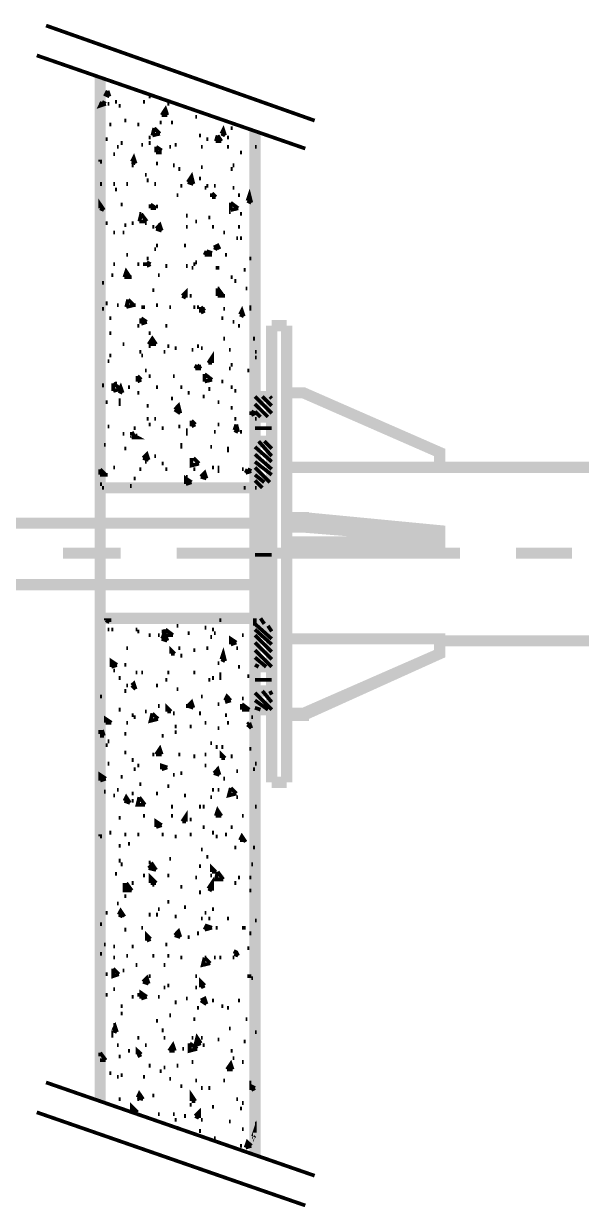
# Model space of a CAD drawing. Extents: x 0.1 to 11.6, y 0.3 to 16.2.
# Drawn here: x 7.657 to 8.155, y 12.705 to 13.763 of the extents above; entities that cross this region are included whole.
import ezdxf

# ---------------------------------------------------------------- set-up
doc = ezdxf.new("R2010")
doc.units = 0
doc.layers.get('0').update_dxf_attribs({"linetype": 'CONTINUOUS'})

msp = doc.modelspace()

# ---------------------------------------------------------------- linework, layer by layer
at = {"color": 0}
for points, const_width in [([(7.91667, 13.6767), (7.67665, 13.7617)], 0.003333), ([(7.90831, 13.6517), (7.66835, 13.735)], 0.003333), ([(7.72499, 12.8), (7.72499, 13.715)], 0.01), ([(7.72667, 13.6934), (7.72499, 13.69), (7.72999, 13.6917)], 0.003333), ([(7.72667, 13.6934), (7.72999, 13.6917)], 0.003333), ([(7.73167, 13.7033), (7.72999, 13.7), (7.73335, 13.6983)], 0.003333), ([(7.73167, 13.7033), (7.73335, 13.6983)], 0.003333), ([(7.73833, 13.6934), (7.74001, 13.6934)], 0.003333), ([(7.76335, 13.6934), (7.76497, 13.6934)], 0.003333), ([(7.76833, 13.6983), (7.77001, 13.6983)], 0.003333), ([(7.73167, 13.6917), (7.73335, 13.6917)], 0.003333), ([(7.74164, 13.69), (7.74333, 13.69)], 0.003333), ([(7.78, 13.6816), (7.78331, 13.6867), (7.785, 13.6816)], 0.003333), ([(7.785, 13.6917), (7.78668, 13.6917)], 0.003333), ([(7.73335, 13.6733), (7.73503, 13.6733)], 0.003333), ([(7.74669, 13.6767), (7.74832, 13.6767)], 0.003333), ([(7.75836, 13.6733), (7.75999, 13.6733)], 0.003333), ([(7.77832, 13.675), (7.78, 13.675)], 0.003333), ([(7.78, 13.6816), (7.785, 13.6816)], 0.003333), ([(7.78836, 13.675), (7.78999, 13.675)], 0.003333), ([(7.81, 13.68), (7.81168, 13.68)], 0.003333), ([(7.76833, 13.6617), (7.77001, 13.6617)], 0.003333), ([(7.77333, 13.67), (7.77165, 13.6634)], 0.003333), ([(7.77165, 13.6634), (7.77832, 13.665)], 0.003333), ([(7.77333, 13.67), (7.77832, 13.665)], 0.003333), ([(7.81332, 13.6634), (7.815, 13.6634)], 0.003333), ([(7.83003, 13.6634), (7.82835, 13.6583)], 0.003333), ([(7.83003, 13.6634), (7.83333, 13.6583)], 0.003333), ([(7.83333, 13.665), (7.83501, 13.6683), (7.83664, 13.6634)], 0.003333), ([(7.83333, 13.665), (7.83664, 13.6634)], 0.003333), ([(7.83832, 13.6617), (7.84, 13.6617)], 0.003333), ([(7.84169, 13.67), (7.84332, 13.67)], 0.003333), ([(7.86333, 12.7517), (7.86333, 13.6667)], 0.01), ([(7.72999, 13.66), (7.73167, 13.66)], 0.003333), ([(7.74001, 13.6533), (7.74164, 13.6533)], 0.003333), ([(7.74333, 13.6567), (7.74501, 13.6567)], 0.003333), ([(7.76167, 13.655), (7.76335, 13.655)], 0.003333), ([(7.76833, 13.6567), (7.77001, 13.6567)], 0.003333), ([(7.77501, 13.6533), (7.78, 13.65)], 0.003333), ([(7.77501, 13.6533), (7.77501, 13.6483)], 0.003333), ([(7.78668, 13.6533), (7.78836, 13.6533)], 0.003333), ([(7.79167, 13.655), (7.79335, 13.655)], 0.003333), ([(7.815, 13.6533), (7.81668, 13.6533)], 0.003333), ([(7.81999, 13.66), (7.82167, 13.66)], 0.003333), ([(7.82835, 13.6583), (7.83333, 13.6583)], 0.003333), ([(7.83832, 13.6533), (7.84, 13.6533)], 0.003333), ([(7.86333, 13.6533), (7.86501, 13.6533)], 0.003333), ([(7.72499, 13.6417), (7.72499, 13.64)], 0.003333), ([(7.73665, 13.6467), (7.73833, 13.6467)], 0.003333), ([(7.75331, 13.64), (7.75499, 13.6433), (7.75667, 13.6383)], 0.003333), ([(7.77501, 13.6483), (7.78, 13.6483)], 0.003333), ([(7.84999, 13.6483), (7.85167, 13.6483)], 0.003333), ([(7.72499, 13.64), (7.72667, 13.64)], 0.003333), ([(7.75331, 13.64), (7.75667, 13.6383)], 0.003333), ([(7.75331, 13.6367), (7.75499, 13.6367)], 0.003333), ([(7.77501, 13.6383), (7.77669, 13.6383)], 0.003333), ([(7.78999, 13.6367), (7.79167, 13.6367)], 0.003333), ([(7.79497, 13.6334), (7.79665, 13.6334)], 0.003333), ([(7.815, 13.635), (7.81668, 13.635)], 0.003333), ([(7.84169, 13.6334), (7.84332, 13.6334)], 0.003333), ([(7.84332, 13.6367), (7.845, 13.6367)], 0.003333), ([(7.72499, 13.62), (7.72667, 13.62)], 0.003333), ([(7.73665, 13.62), (7.73833, 13.62)], 0.003333), ([(7.74832, 13.62), (7.75, 13.62)], 0.003333), ([(7.76497, 13.6283), (7.76665, 13.6283)], 0.003333), ([(7.76665, 13.6233), (7.76833, 13.6233)], 0.003333), ([(7.77333, 13.62), (7.77501, 13.62)], 0.003333), ([(7.80333, 13.6217), (7.80664, 13.6267), (7.80832, 13.62)], 0.003333), ([(7.80333, 13.6217), (7.80832, 13.62)], 0.003333), ([(7.81332, 13.625), (7.815, 13.625)], 0.003333), ([(7.73833, 13.615), (7.74001, 13.615)], 0.003333), ([(7.79335, 13.61), (7.79497, 13.61)], 0.003333), ([(7.79665, 13.6183), (7.79833, 13.6183)], 0.003333), ([(7.81836, 13.6166), (7.81999, 13.6166)], 0.003333), ([(7.81999, 13.6183), (7.82167, 13.6183)], 0.003333), ([(7.82497, 13.6117), (7.82835, 13.6083)], 0.003333), ([(7.82497, 13.6117), (7.82497, 13.6083)], 0.003333), ([(7.82667, 13.6183), (7.82835, 13.6183)], 0.003333), ([(7.84332, 13.6166), (7.845, 13.6166)], 0.003333), ([(7.84332, 13.6166), (7.845, 13.6166)], 0.003333), ([(7.84831, 13.61), (7.84999, 13.61)], 0.003333), ([(7.85667, 13.605), (7.85835, 13.61), (7.86003, 13.6033)], 0.003333), ([(7.72499, 13.5983), (7.72499, 13.6017), (7.72835, 13.5967)], 0.003333), ([(7.72499, 13.5983), (7.72835, 13.5967)], 0.003333), ([(7.74333, 13.6017), (7.74501, 13.6017)], 0.003333), ([(7.77001, 13.6017), (7.77501, 13.5983)], 0.003333), ([(7.77001, 13.6017), (7.77001, 13.5983)], 0.003333), ([(7.77001, 13.5983), (7.77501, 13.5983)], 0.003333), ([(7.77501, 13.6), (7.77669, 13.6)], 0.003333), ([(7.82497, 13.6083), (7.82835, 13.6083)], 0.003333), ([(7.84169, 13.6033), (7.84831, 13.5983)], 0.003333), ([(7.84169, 13.6033), (7.84169, 13.5967)], 0.003333), ([(7.84169, 13.5967), (7.84831, 13.5983)], 0.003333), ([(7.84668, 13.5983), (7.84831, 13.5983)], 0.003333), ([(7.85667, 13.605), (7.86003, 13.6033)], 0.003333), ([(7.76167, 13.5933), (7.75999, 13.5866)], 0.003333), ([(7.75999, 13.5933), (7.76167, 13.5933)], 0.003333), ([(7.76167, 13.5933), (7.76665, 13.5866)], 0.003333), ([(7.80165, 13.5917), (7.80333, 13.5917)], 0.003333), ([(7.82167, 13.59), (7.82335, 13.59)], 0.003333), ([(7.84, 13.595), (7.84169, 13.595)], 0.003333), ([(7.84999, 13.5933), (7.85167, 13.5933)], 0.003333), ([(7.72999, 13.585), (7.73167, 13.585)], 0.003333), ([(7.74669, 13.5833), (7.74832, 13.5833)], 0.003333), ([(7.75331, 13.585), (7.75499, 13.585)], 0.003333), ([(7.75999, 13.5866), (7.76665, 13.5866)], 0.003333), ([(7.76497, 13.585), (7.76665, 13.585)], 0.003333), ([(7.77165, 13.5817), (7.77333, 13.5817)], 0.003333), ([(7.77501, 13.58), (7.77832, 13.5833), (7.78, 13.5783)], 0.003333), ([(7.77501, 13.58), (7.78, 13.5783)], 0.003333), ([(7.77669, 13.5833), (7.77832, 13.5833)], 0.003333), ([(7.80165, 13.5817), (7.80333, 13.5817)], 0.003333), ([(7.81, 13.5866), (7.81168, 13.5866)], 0.003333), ([(7.82497, 13.5817), (7.82667, 13.5817)], 0.003333), ([(7.84831, 13.5817), (7.84999, 13.5817)], 0.003333), ([(7.73665, 13.5767), (7.73833, 13.5767)], 0.003333), ([(7.74501, 13.5767), (7.74669, 13.5767)], 0.003333), ([(7.83501, 13.5767), (7.83664, 13.5767)], 0.003333), ([(7.84668, 13.5717), (7.84831, 13.5717)], 0.003333), ([(7.84999, 13.5717), (7.85167, 13.5717)], 0.003333), ([(7.74832, 13.5566), (7.75, 13.5566)], 0.003333), ([(7.77333, 13.5617), (7.77501, 13.5617)], 0.003333), ([(7.77501, 13.565), (7.77669, 13.565)], 0.003333), ([(7.80003, 13.565), (7.80165, 13.565)], 0.003333), ([(7.81999, 13.56), (7.81836, 13.5566)], 0.003333), ([(7.81836, 13.5566), (7.82497, 13.5566)], 0.003333), ([(7.81999, 13.56), (7.82497, 13.5583)], 0.003333), ([(7.82667, 13.5633), (7.83003, 13.565), (7.83165, 13.5617)], 0.003333), ([(7.82667, 13.5633), (7.83003, 13.5617)], 0.003333), ([(7.83664, 13.5566), (7.83832, 13.5566)], 0.003333), ([(7.73665, 13.5483), (7.73833, 13.5483)], 0.003333), ([(7.75836, 13.5483), (7.75999, 13.5483)], 0.003333), ([(7.76335, 13.5483), (7.76497, 13.5483)], 0.003333), ([(7.76665, 13.5533), (7.76833, 13.5533)], 0.003333), ([(7.76665, 13.55), (7.77001, 13.5483)], 0.003333), ([(7.76665, 13.55), (7.76665, 13.5467)], 0.003333), ([(7.76665, 13.5467), (7.77001, 13.5483)], 0.003333), ([(7.78331, 13.5467), (7.785, 13.5467)], 0.003333), ([(7.80165, 13.5467), (7.80333, 13.5467)], 0.003333), ([(7.80664, 13.545), (7.80832, 13.545)], 0.003333), ([(7.80832, 13.5483), (7.81, 13.5483)], 0.003333), ([(7.81, 13.55), (7.81168, 13.55)], 0.003333), ([(7.82835, 13.545), (7.83003, 13.545)], 0.003333), ([(7.83003, 13.545), (7.83165, 13.545)], 0.003333), ([(7.85835, 13.5533), (7.86003, 13.5533)], 0.003333), ([(7.73503, 13.5384), (7.73665, 13.5384)], 0.003333), ([(7.74669, 13.5367), (7.74832, 13.5417), (7.75168, 13.5367)], 0.003333), ([(7.74669, 13.5367), (7.75168, 13.5367)], 0.003333), ([(7.75168, 13.5367), (7.75331, 13.5367)], 0.003333), ([(7.77669, 13.5384), (7.77832, 13.5384)], 0.003333), ([(7.84169, 13.5367), (7.84332, 13.5367)], 0.003333), ([(7.85335, 13.5433), (7.85499, 13.5433)], 0.003333), ([(7.72667, 13.5317), (7.72835, 13.5317)], 0.003333), ([(7.77165, 13.525), (7.77333, 13.525)], 0.003333), ([(7.79833, 13.52), (7.80165, 13.5233), (7.80165, 13.5183)], 0.003333), ([(7.83003, 13.5267), (7.83501, 13.52)], 0.003333), ([(7.83003, 13.5267), (7.83003, 13.52)], 0.003333), ([(7.83003, 13.5267), (7.83165, 13.5267)], 0.003333), ([(7.845, 13.5333), (7.84668, 13.5333)], 0.003333), ([(7.85499, 13.5267), (7.85667, 13.5267)], 0.003333), ([(7.72999, 13.5133), (7.73167, 13.5133)], 0.003333), ([(7.75, 13.5167), (7.74832, 13.51)], 0.003333), ([(7.75, 13.5167), (7.75499, 13.5117)], 0.003333), ([(7.79833, 13.52), (7.80165, 13.5183)], 0.003333), ([(7.80501, 13.52), (7.80664, 13.52)], 0.003333), ([(7.83003, 13.52), (7.83501, 13.52)], 0.003333), ([(7.83501, 13.52), (7.83664, 13.52)], 0.003333), ([(7.72667, 13.5084), (7.72835, 13.5084)], 0.003333), ([(7.74001, 13.5117), (7.74164, 13.5117)], 0.003333), ([(7.74832, 13.51), (7.75499, 13.5117)], 0.003333), ([(7.75499, 13.5117), (7.75667, 13.5117)], 0.003333), ([(7.76167, 13.51), (7.76335, 13.51)], 0.003333), ([(7.76335, 13.51), (7.76497, 13.51)], 0.003333), ([(7.77501, 13.5117), (7.77669, 13.5117)], 0.003333), ([(7.78668, 13.51), (7.78836, 13.51)], 0.003333), ([(7.80832, 13.51), (7.81, 13.51)], 0.003333), ([(7.81168, 13.51), (7.81332, 13.51)], 0.003333), ([(7.815, 13.51), (7.81836, 13.5067)], 0.003333), ([(7.815, 13.51), (7.815, 13.505)], 0.003333), ([(7.815, 13.505), (7.81836, 13.5067)], 0.003333), ([(7.81668, 13.5084), (7.81836, 13.5084)], 0.003333), ([(7.83501, 13.5084), (7.83664, 13.5084)], 0.003333), ([(7.84999, 13.5033), (7.85167, 13.5067), (7.85335, 13.5017)], 0.003333), ([(7.84999, 13.5033), (7.85335, 13.5017)], 0.003333), ([(7.85835, 13.51), (7.86003, 13.51)], 0.003333), ([(7.85835, 13.5084), (7.86003, 13.5084)], 0.003333), ([(7.73335, 13.5), (7.73503, 13.5)], 0.003333), ([(7.75836, 13.4933), (7.75999, 13.4933)], 0.003333), ([(7.75836, 13.4933), (7.75999, 13.4933)], 0.003333), ([(7.76167, 13.5), (7.76665, 13.4967)], 0.003333), ([(7.76167, 13.5), (7.76167, 13.495)], 0.003333), ([(7.76167, 13.495), (7.76665, 13.4967)], 0.003333), ([(7.78331, 13.4933), (7.785, 13.4933)], 0.003333), ([(7.83333, 13.5), (7.83501, 13.5)], 0.003333), ([(7.84332, 13.4967), (7.845, 13.4967)], 0.003333), ([(7.84831, 13.4933), (7.84999, 13.4933)], 0.003333), ([(7.89165, 13.4933), (7.87831, 13.4933)], 0.01), ([(7.87831, 13.4933), (7.87831, 13.085)], 0.01), ([(7.89165, 13.4933), (7.89165, 13.085)], 0.01), ([(7.73335, 13.4867), (7.73503, 13.4867)], 0.003333), ([(7.76833, 13.4867), (7.77001, 13.4867)], 0.003333), ([(7.76833, 13.4767), (7.77165, 13.4817), (7.77501, 13.4767)], 0.003333), ([(7.83501, 13.4817), (7.83664, 13.4817)], 0.003333), ([(7.86165, 13.4817), (7.86333, 13.4817)], 0.003333), ([(7.74501, 13.4767), (7.74669, 13.4767)], 0.003333), ([(7.76833, 13.4767), (7.77501, 13.4767)], 0.003333), ([(7.76833, 13.475), (7.77001, 13.475)], 0.003333), ([(7.785, 13.475), (7.78668, 13.475)], 0.003333), ([(7.79167, 13.4733), (7.79335, 13.4733)], 0.003333), ([(7.80664, 13.4717), (7.80832, 13.4717)], 0.003333), ([(7.81168, 13.475), (7.81332, 13.475)], 0.003333), ([(7.815, 13.4733), (7.81668, 13.4733)], 0.003333), ([(7.84, 13.4717), (7.84169, 13.4717)], 0.003333), ([(7.73167, 13.4616), (7.73335, 13.4616)], 0.003333), ([(7.73335, 13.4667), (7.73503, 13.4667)], 0.003333), ([(7.75999, 13.47), (7.76167, 13.47)], 0.003333), ([(7.76167, 13.4667), (7.76335, 13.4667)], 0.003333), ([(7.78168, 13.47), (7.78331, 13.47)], 0.003333), ([(7.82167, 13.46), (7.82497, 13.465), (7.82497, 13.46)], 0.003333), ([(7.82497, 13.4667), (7.82667, 13.4667)], 0.003333), ([(7.86333, 13.47), (7.86501, 13.47)], 0.003333), ([(7.86333, 13.465), (7.86501, 13.465)], 0.003333), ([(7.76497, 13.4533), (7.76665, 13.4533)], 0.003333), ([(7.81168, 13.4583), (7.81, 13.455)], 0.003333), ([(7.81, 13.455), (7.815, 13.455)], 0.003333), ([(7.81168, 13.4583), (7.815, 13.455)], 0.003333), ([(7.81332, 13.4567), (7.815, 13.4567)], 0.003333), ([(7.81836, 13.45), (7.82497, 13.445)], 0.003333), ([(7.81836, 13.45), (7.81836, 13.4434)], 0.003333), ([(7.82167, 13.46), (7.82497, 13.46)], 0.003333), ([(7.84, 13.455), (7.84169, 13.455)], 0.003333), ([(7.84169, 13.4583), (7.84332, 13.4583)], 0.003333), ([(7.85667, 13.4533), (7.85835, 13.4533)], 0.003333), ([(7.72667, 13.44), (7.72835, 13.44)], 0.003333), ([(7.73665, 13.4417), (7.74333, 13.4367)], 0.003333), ([(7.73665, 13.4417), (7.73665, 13.435)], 0.003333), ([(7.73833, 13.4417), (7.74001, 13.4417)], 0.003333), ([(7.74164, 13.435), (7.74333, 13.4383), (7.74501, 13.4333)], 0.003333), ([(7.75836, 13.4483), (7.76167, 13.445)], 0.003333), ([(7.75836, 13.4483), (7.75836, 13.4434)], 0.003333), ([(7.75836, 13.4434), (7.76167, 13.445)], 0.003333), ([(7.76833, 13.4483), (7.77001, 13.4483)], 0.003333), ([(7.78999, 13.4483), (7.79167, 13.4483)], 0.003333), ([(7.81836, 13.4434), (7.82497, 13.445)], 0.003333), ([(7.83333, 13.4434), (7.83501, 13.4434)], 0.003333), ([(7.73665, 13.435), (7.74333, 13.4367)], 0.003333), ([(7.74164, 13.435), (7.74501, 13.4333)], 0.003333), ([(7.75, 13.4383), (7.75168, 13.4383)], 0.003333), ([(7.75836, 13.4333), (7.75999, 13.4333)], 0.003333), ([(7.77501, 13.4383), (7.77669, 13.4383)], 0.003333), ([(7.79665, 13.4383), (7.79833, 13.4383)], 0.003333), ([(7.80333, 13.4333), (7.80501, 13.4333)], 0.003333), ([(7.81668, 13.43), (7.81836, 13.43)], 0.003333), ([(7.82167, 13.4367), (7.82335, 13.4367)], 0.003333), ([(7.84169, 13.4383), (7.84332, 13.4383)], 0.003333), ([(7.845, 13.435), (7.84668, 13.435)], 0.003333), ([(7.86333, 13.43), (7.87831, 13.415)], 0.003333), ([(7.87001, 13.43), (7.87831, 13.4217)], 0.003333), ([(7.87668, 13.43), (7.87831, 13.4283)], 0.003333), ([(7.89165, 13.4333), (7.90668, 13.4333), (8.02832, 13.38), (8.02832, 13.3666)], 0.01), ([(7.72999, 13.425), (7.73167, 13.425)], 0.003333), ([(7.74164, 13.4267), (7.74333, 13.4267)], 0.003333), ([(7.74164, 13.4233), (7.74333, 13.4233)], 0.003333), ([(7.76665, 13.4217), (7.76833, 13.4217)], 0.003333), ([(7.78836, 13.4283), (7.78999, 13.4283)], 0.003333), ([(7.79167, 13.4183), (7.79497, 13.4217), (7.79665, 13.415)], 0.003333), ([(7.79167, 13.4183), (7.79665, 13.415)], 0.003333), ([(7.83003, 13.425), (7.83165, 13.425)], 0.003333), ([(7.84169, 13.42), (7.84332, 13.42)], 0.003333), ([(7.86333, 13.4233), (7.875, 13.4117)], 0.003333), ([(7.76665, 13.41), (7.76833, 13.41)], 0.003333), ([(7.77333, 13.41), (7.77501, 13.41)], 0.003333), ([(7.80664, 13.4083), (7.81, 13.405)], 0.003333), ([(7.80664, 13.4083), (7.80664, 13.4033)], 0.003333), ([(7.845, 13.41), (7.84668, 13.41)], 0.003333), ([(7.86003, 13.4167), (7.86333, 13.415)], 0.003333), ([(7.86003, 13.4167), (7.86003, 13.4134)], 0.003333), ([(7.86003, 13.4134), (7.86333, 13.415)], 0.003333), ([(7.86333, 13.4167), (7.86833, 13.4117)], 0.003333), ([(7.86333, 13.41), (7.86501, 13.41)], 0.003333), ([(7.73167, 13.4033), (7.73335, 13.4033)], 0.003333), ([(7.75331, 13.3983), (7.75499, 13.395), (7.75836, 13.3933), (7.75331, 13.3933)], 0.003333), ([(7.75331, 13.3983), (7.75331, 13.3933)], 0.003333), ([(7.75499, 13.4017), (7.75667, 13.4017)], 0.003333), ([(7.76833, 13.405), (7.77001, 13.405)], 0.003333), ([(7.78, 13.4017), (7.78168, 13.4017)], 0.003333), ([(7.79497, 13.4033), (7.79665, 13.4033)], 0.003333), ([(7.80165, 13.4), (7.80333, 13.4)], 0.003333), ([(7.80664, 13.4033), (7.81, 13.405)], 0.003333), ([(7.82667, 13.3983), (7.82835, 13.3983)], 0.003333), ([(7.83003, 13.405), (7.83165, 13.405)], 0.003333), ([(7.84668, 13.405), (7.845, 13.4)], 0.003333), ([(7.845, 13.4), (7.84831, 13.3983)], 0.003333), ([(7.84668, 13.405), (7.84831, 13.3983)], 0.003333), ([(7.84999, 13.3983), (7.85167, 13.3983)], 0.003333), ([(7.87831, 13.4017), (7.86333, 13.4017)], 0.003333), ([(7.72835, 13.3867), (7.72999, 13.3867)], 0.003333), ([(7.74501, 13.3967), (7.74669, 13.3967)], 0.003333), ([(7.75667, 13.395), (7.75836, 13.395)], 0.003333), ([(7.79665, 13.3867), (7.79833, 13.3867)], 0.003333), ([(7.80165, 13.3967), (7.80333, 13.3967)], 0.003333), ([(7.86664, 13.39), (7.87831, 13.3767)], 0.003333), ([(7.87169, 13.39), (7.87831, 13.3834)], 0.003333), ([(7.74669, 13.3834), (7.74832, 13.3834)], 0.003333), ([(7.76335, 13.375), (7.76665, 13.3783), (7.76833, 13.3733)], 0.003333), ([(7.77333, 13.3767), (7.77501, 13.3767)], 0.003333), ([(7.79665, 13.385), (7.79833, 13.385)], 0.003333), ([(7.82335, 13.385), (7.82497, 13.385)], 0.003333), ([(7.83832, 13.3834), (7.84, 13.3834)], 0.003333), ([(7.83832, 13.3817), (7.84, 13.3817)], 0.003333), ([(7.86333, 13.385), (7.87831, 13.3717)], 0.003333), ([(7.86333, 13.3783), (7.87831, 13.365)], 0.003333), ([(7.73665, 13.3666), (7.73833, 13.3666)], 0.003333), ([(7.76335, 13.375), (7.76833, 13.3733)], 0.003333), ([(7.76497, 13.3717), (7.76665, 13.3717)], 0.003333), ([(7.78, 13.37), (7.78168, 13.37)], 0.003333), ([(7.80664, 13.375), (7.80664, 13.3683), (7.81332, 13.37)], 0.003333), ([(7.80832, 13.375), (7.81332, 13.37)], 0.003333), ([(7.82497, 13.3666), (7.82667, 13.3666)], 0.003333), ([(7.83003, 13.3666), (7.83165, 13.3666)], 0.003333), ([(7.86333, 13.3717), (7.87831, 13.36)], 0.003333), ([(7.86333, 13.3666), (7.87668, 13.3533)], 0.003333), ([(8.95503, 13.3666), (7.89165, 13.3666)], 0.01), ([(7.72499, 13.365), (7.72999, 13.36), (7.73167, 13.36), (7.72999, 13.36), (7.72499, 13.36)], 0.003333), ([(7.72499, 13.365), (7.72499, 13.36)], 0.003333), ([(7.75499, 13.3567), (7.75667, 13.3567)], 0.003333), ([(7.75999, 13.365), (7.76167, 13.365)], 0.003333), ([(7.78331, 13.365), (7.785, 13.365)], 0.003333), ([(7.80165, 13.3583), (7.80333, 13.3583)], 0.003333), ([(7.80165, 13.3583), (7.80333, 13.3583)], 0.003333), ([(7.80165, 13.3517), (7.80165, 13.3567), (7.80664, 13.3533)], 0.003333), ([(7.80832, 13.365), (7.81, 13.365)], 0.003333), ([(7.815, 13.3583), (7.81836, 13.3617), (7.81999, 13.3567)], 0.003333), ([(7.815, 13.3583), (7.81999, 13.3567)], 0.003333), ([(7.83003, 13.3633), (7.83165, 13.3633)], 0.003333), ([(7.85167, 13.365), (7.85335, 13.365)], 0.003333), ([(7.85667, 13.365), (7.85499, 13.3617)], 0.003333), ([(7.85499, 13.3617), (7.86003, 13.3633)], 0.003333), ([(7.85499, 13.3633), (7.85667, 13.3633)], 0.003333), ([(7.85667, 13.365), (7.86003, 13.3633)], 0.003333), ([(7.86333, 13.36), (7.87169, 13.3533)], 0.003333), ([(7.86333, 13.355), (7.87001, 13.3483)], 0.003333), ([(7.87169, 13.3483), (7.86333, 13.3483), (7.72499, 13.3483)], 0.01), ([(7.72499, 13.3517), (7.72667, 13.3517)], 0.003333), ([(7.72667, 13.3483), (7.72835, 13.3483)], 0.003333), ([(7.75168, 13.35), (7.75331, 13.35)], 0.003333), ([(7.80165, 13.3517), (7.80664, 13.3533)], 0.003333), ([(7.85335, 13.3483), (7.85499, 13.3483)], 0.003333), ([(7.86333, 13.3483), (7.86501, 13.3483)], 0.003333), ([(7.89165, 13.3217), (7.90668, 13.3217), (7.90668, 13.3133), (7.89165, 13.3133)], 0.01), ([(7.90668, 13.3217), (8.02832, 13.31), (8.02832, 13.3033), (7.90668, 13.3133)], 0.01), ([(7.87831, 13.3167), (6.97331, 13.3167)], 0.01), ([(8.02832, 13.3033), (8.02832, 13.3), (7.89165, 13.3)], 0.01), ([(7.69168, 13.29), (7.74333, 13.29)], 0.01), ([(7.79335, 13.29), (8.04665, 13.29)], 0.01), ([(8.09668, 13.29), (8.14665, 13.29)], 0.01), ([(7.86333, 13.2884), (7.87831, 13.2884)], 0.003333), ([(6.97331, 13.2617), (7.87831, 13.2617)], 0.01), ([(7.87169, 13.2317), (7.86333, 13.2317), (7.72499, 13.2317)], 0.01), ([(7.72999, 13.2317), (7.72999, 13.23)], 0.003333), ([(7.72999, 13.23), (7.73335, 13.2283)], 0.003333), ([(7.73335, 13.2317), (7.73335, 13.2283)], 0.003333), ([(7.83165, 13.23), (7.83333, 13.23)], 0.003333), ([(7.86333, 13.2317), (7.86333, 13.2267), (7.86501, 13.2267)], 0.003333), ([(7.86833, 13.2317), (7.87169, 13.2267)], 0.003333), ([(7.73167, 13.2217), (7.73335, 13.2217)], 0.003333), ([(7.73503, 13.2217), (7.73665, 13.2217)], 0.003333), ([(7.75667, 13.2217), (7.75836, 13.2217)], 0.003333), ([(7.75836, 13.22), (7.75999, 13.22)], 0.003333), ([(7.78, 13.22), (7.78168, 13.22)], 0.003333), ([(7.78, 13.2133), (7.78331, 13.2167), (7.785, 13.2116)], 0.003333), ([(7.78331, 13.2217), (7.78168, 13.2167), (7.78999, 13.2167)], 0.003333), ([(7.78331, 13.2217), (7.78999, 13.2167)], 0.003333), ([(7.79335, 13.225), (7.79497, 13.225)], 0.003333), ([(7.80333, 13.2183), (7.80501, 13.2183)], 0.003333), ([(7.81836, 13.2233), (7.81999, 13.2233)], 0.003333), ([(7.82497, 13.2217), (7.82667, 13.2217)], 0.003333), ([(7.82667, 13.2183), (7.82835, 13.2183)], 0.003333), ([(7.86333, 13.2267), (7.87831, 13.2133)], 0.003333), ([(7.86333, 13.2217), (7.87831, 13.2083)], 0.003333), ([(7.875, 13.225), (7.87831, 13.22)], 0.003333), ([(7.76833, 13.2167), (7.77001, 13.2167)], 0.003333), ([(7.77669, 13.2167), (7.77832, 13.2167)], 0.003333), ([(7.78, 13.2133), (7.785, 13.2116)], 0.003333), ([(7.82335, 13.215), (7.82497, 13.215)], 0.003333), ([(7.84169, 13.2083), (7.84169, 13.2133), (7.84668, 13.21)], 0.003333), ([(7.84169, 13.2083), (7.84668, 13.21)], 0.003333), ([(7.85167, 13.2167), (7.85335, 13.2167)], 0.003333), ([(7.86333, 13.2167), (7.87831, 13.2017)], 0.003333), ([(7.86333, 13.21), (7.87831, 13.195)], 0.003333), ([(7.89165, 13.2133), (8.02832, 13.2133), (8.02832, 13.2), (7.90668, 13.1467), (7.89165, 13.1467)], 0.01), ([(8.02832, 13.2116), (8.95503, 13.2116)], 0.01), ([(7.74832, 13.205), (7.75, 13.205)], 0.003333), ([(7.78836, 13.2), (7.78836, 13.2033), (7.79167, 13.2)], 0.003333), ([(7.78836, 13.2), (7.79167, 13.2)], 0.003333), ([(7.79497, 13.205), (7.79665, 13.205)], 0.003333), ([(7.79665, 13.1983), (7.79833, 13.1983)], 0.003333), ([(7.80832, 13.2033), (7.81, 13.2033)], 0.003333), ([(7.81999, 13.205), (7.82167, 13.205)], 0.003333), ([(7.83333, 13.195), (7.83501, 13.2), (7.83664, 13.1934)], 0.003333), ([(7.84668, 13.205), (7.84831, 13.205)], 0.003333), ([(7.86333, 13.2033), (7.87831, 13.1883)], 0.003333), ([(7.86333, 13.1967), (7.87332, 13.1883)], 0.003333), ([(8.02832, 13.2), (7.90668, 13.145)], 0.01), ([(7.73503, 13.1883), (7.73503, 13.1934), (7.74001, 13.19)], 0.003333), ([(7.73503, 13.1883), (7.74001, 13.19)], 0.003333), ([(7.74669, 13.19), (7.74832, 13.19)], 0.003333), ([(7.83003, 13.1917), (7.83165, 13.1917)], 0.003333), ([(7.83333, 13.195), (7.83664, 13.1934)], 0.003333), ([(7.84831, 13.1883), (7.84999, 13.1883)], 0.003333), ([(7.86333, 13.19), (7.86664, 13.1883)], 0.003333), ([(7.73665, 13.185), (7.73833, 13.185)], 0.003333), ([(7.74164, 13.1783), (7.74333, 13.1783)], 0.003333), ([(7.75331, 13.1717), (7.75499, 13.1733), (7.75667, 13.1683)], 0.003333), ([(7.75667, 13.1833), (7.75836, 13.1833)], 0.003333), ([(7.76167, 13.1833), (7.76335, 13.1833)], 0.003333), ([(7.78331, 13.1767), (7.785, 13.1767)], 0.003333), ([(7.785, 13.1833), (7.78668, 13.1833)], 0.003333), ([(7.80832, 13.1833), (7.81, 13.1833)], 0.003333), ([(7.82167, 13.1767), (7.82335, 13.1767)], 0.003333), ([(7.82497, 13.1783), (7.82667, 13.1783)], 0.003333), ([(7.83165, 13.1816), (7.83333, 13.1816)], 0.003333), ([(7.83165, 13.1783), (7.83333, 13.1783)], 0.003333), ([(7.85667, 13.18), (7.85835, 13.18)], 0.003333), ([(7.86333, 13.1767), (7.87831, 13.1767)], 0.003333), ([(7.74669, 13.1667), (7.74832, 13.1667)], 0.003333), ([(7.74832, 13.1717), (7.75, 13.1717)], 0.003333), ([(7.75331, 13.1717), (7.75667, 13.1683)], 0.003333), ([(7.77501, 13.1717), (7.77669, 13.1717)], 0.003333), ([(7.79335, 13.1683), (7.79497, 13.1683)], 0.003333), ([(7.86333, 13.165), (7.87831, 13.15)], 0.003333), ([(7.87001, 13.1667), (7.87831, 13.1567)], 0.003333), ([(7.87668, 13.1667), (7.87831, 13.1634)], 0.003333), ([(7.72499, 13.1617), (7.72667, 13.1617)], 0.003333), ([(7.785, 13.1483), (7.785, 13.1517), (7.78836, 13.1483)], 0.003333), ([(7.80333, 13.1533), (7.80664, 13.1567), (7.80832, 13.1517)], 0.003333), ([(7.815, 13.1617), (7.81668, 13.1617)], 0.003333), ([(7.83003, 13.155), (7.83165, 13.155)], 0.003333), ([(7.83664, 13.1583), (7.83832, 13.1617), (7.84169, 13.1583)], 0.003333), ([(7.83664, 13.1567), (7.84169, 13.1583)], 0.003333), ([(7.85167, 13.16), (7.85335, 13.16)], 0.003333), ([(7.85167, 13.155), (7.85835, 13.15)], 0.003333), ([(7.85167, 13.155), (7.85167, 13.15)], 0.003333), ([(7.86333, 13.1583), (7.875, 13.15)], 0.003333), ([(7.72999, 13.1383), (7.72999, 13.1417), (7.73503, 13.1383)], 0.003333), ([(7.74164, 13.15), (7.74333, 13.15)], 0.003333), ([(7.75331, 13.145), (7.75499, 13.145)], 0.003333), ([(7.75499, 13.1433), (7.75667, 13.1433)], 0.003333), ([(7.76497, 13.1483), (7.76665, 13.1483)], 0.003333), ([(7.77165, 13.1467), (7.77001, 13.14), (7.77669, 13.1417)], 0.003333), ([(7.77165, 13.1467), (7.77669, 13.1417)], 0.003333), ([(7.77669, 13.1533), (7.77832, 13.1533)], 0.003333), ([(7.785, 13.1483), (7.78836, 13.1483)], 0.003333), ([(7.78999, 13.1467), (7.79167, 13.1467)], 0.003333), ([(7.80165, 13.1533), (7.80333, 13.1533)], 0.003333), ([(7.80333, 13.1533), (7.80832, 13.1517)], 0.003333), ([(7.81332, 13.1467), (7.815, 13.1467)], 0.003333), ([(7.83664, 13.145), (7.83832, 13.145)], 0.003333), ([(7.85167, 13.15), (7.85835, 13.15)], 0.003333), ([(7.86003, 13.1433), (7.86165, 13.1433)], 0.003333), ([(7.86333, 13.1517), (7.86833, 13.15)], 0.003333), ([(7.90668, 13.1467), (7.90668, 13.145), (7.89165, 13.145)], 0.01), ([(7.72999, 13.1383), (7.73503, 13.1383)], 0.003333), ([(7.74832, 13.1383), (7.75, 13.1383)], 0.003333), ([(7.79167, 13.135), (7.79335, 13.135)], 0.003333), ([(7.80501, 13.135), (7.80664, 13.135)], 0.003333), ([(7.81836, 13.1383), (7.81999, 13.1383)], 0.003333), ([(7.83003, 13.1334), (7.83165, 13.1334)], 0.003333), ([(7.83832, 13.1383), (7.84, 13.1383)], 0.003333), ([(7.85835, 13.1383), (7.85667, 13.1367)], 0.003333), ([(7.85667, 13.1367), (7.86003, 13.1334)], 0.003333), ([(7.85835, 13.1383), (7.86003, 13.1334)], 0.003333), ([(7.72499, 13.1317), (7.72499, 13.1283)], 0.003333), ([(7.72499, 13.1267), (7.72835, 13.1267)], 0.003333), ([(7.72667, 13.1317), (7.72835, 13.1267)], 0.003333), ([(7.73167, 13.1217), (7.73335, 13.1217)], 0.003333), ([(7.74669, 13.1283), (7.74832, 13.1283)], 0.003333), ([(7.78, 13.1267), (7.78168, 13.1267)], 0.003333), ([(7.79167, 13.13), (7.79335, 13.13)], 0.003333), ([(7.72999, 13.1183), (7.73167, 13.1183)], 0.003333), ([(7.74669, 13.1117), (7.74832, 13.1117)], 0.003333), ([(7.77501, 13.11), (7.77832, 13.115), (7.78, 13.11)], 0.003333), ([(7.82335, 13.12), (7.82497, 13.12)], 0.003333), ([(7.82835, 13.1166), (7.83003, 13.1166)], 0.003333), ([(7.83333, 13.1166), (7.83501, 13.1166)], 0.003333), ([(7.83333, 13.1067), (7.83333, 13.11), (7.83664, 13.1067)], 0.003333), ([(7.85835, 13.115), (7.86003, 13.115)], 0.003333), ([(7.73167, 13.1017), (7.73335, 13.1017)], 0.003333), ([(7.75331, 13.105), (7.75499, 13.105)], 0.003333), ([(7.77165, 13.11), (7.77333, 13.11)], 0.003333), ([(7.77501, 13.11), (7.78, 13.11)], 0.003333), ([(7.78, 13.0967), (7.78, 13.1), (7.785, 13.0983)], 0.003333), ([(7.79497, 13.11), (7.79665, 13.11)], 0.003333), ([(7.80832, 13.1083), (7.81, 13.1083)], 0.003333), ([(7.81836, 13.11), (7.81999, 13.11)], 0.003333), ([(7.83333, 13.1067), (7.83664, 13.1067)], 0.003333), ([(7.84169, 13.1083), (7.84332, 13.1083)], 0.003333), ([(7.86333, 13.1017), (7.86501, 13.1017)], 0.003333), ([(7.72499, 13.0866), (7.72499, 13.0917), (7.72999, 13.0883)], 0.003333), ([(7.74333, 13.09), (7.74501, 13.09)], 0.003333), ([(7.75499, 13.0967), (7.75667, 13.0967)], 0.003333), ([(7.75836, 13.1), (7.75999, 13.1)], 0.003333), ([(7.78, 13.0967), (7.785, 13.0983)], 0.003333), ([(7.78999, 13.0917), (7.79167, 13.0917)], 0.003333), ([(7.79665, 13.0933), (7.79833, 13.0933)], 0.003333), ([(7.81836, 13.1), (7.81999, 13.1)], 0.003333), ([(7.82667, 13.0933), (7.83003, 13.0967), (7.83165, 13.0917)], 0.003333), ([(7.82667, 13.0933), (7.83165, 13.0917)], 0.003333), ([(7.84668, 13.095), (7.84831, 13.095)], 0.003333), ([(7.86165, 13.0967), (7.86333, 13.0967)], 0.003333), ([(7.72499, 13.0866), (7.72999, 13.0883)], 0.003333), ([(7.75999, 13.0833), (7.76167, 13.0833)], 0.003333), ([(7.785, 13.0817), (7.78668, 13.0817)], 0.003333), ([(7.83501, 13.0883), (7.83664, 13.0883)], 0.003333), ([(7.84169, 13.08), (7.84, 13.0733), (7.84668, 13.075)], 0.003333), ([(7.84169, 13.08), (7.84668, 13.075)], 0.003333), ([(7.87831, 13.085), (7.89165, 13.085)], 0.01), ([(7.72835, 13.0767), (7.72999, 13.0767)], 0.003333), ([(7.73665, 13.0733), (7.73833, 13.0733)], 0.003333), ([(7.74001, 13.0783), (7.74164, 13.0783)], 0.003333), ([(7.74669, 13.0684), (7.74832, 13.0717), (7.75168, 13.0667)], 0.003333), ([(7.75331, 13.075), (7.75499, 13.075)], 0.003333), ([(7.75999, 13.0717), (7.75836, 13.065), (7.76497, 13.065)], 0.003333), ([(7.75999, 13.0717), (7.76497, 13.065)], 0.003333), ([(7.77501, 13.075), (7.77669, 13.075)], 0.003333), ([(7.80003, 13.0733), (7.80165, 13.0733)], 0.003333), ([(7.82335, 13.0717), (7.82497, 13.0717)], 0.003333), ([(7.82497, 13.0783), (7.82667, 13.0783)], 0.003333), ([(7.83003, 13.0783), (7.83165, 13.0783)], 0.003333), ([(7.84668, 13.0717), (7.84831, 13.0717)], 0.003333), ([(7.74669, 13.0684), (7.75168, 13.0667)], 0.003333), ([(7.75331, 13.0684), (7.75499, 13.0684)], 0.003333), ([(7.78836, 13.0633), (7.78999, 13.0633)], 0.003333), ([(7.79833, 13.05), (7.80165, 13.055), (7.80165, 13.05)], 0.003333), ([(7.81332, 13.0633), (7.815, 13.0633)], 0.003333), ([(7.81668, 13.0633), (7.81836, 13.0633)], 0.003333), ([(7.82835, 13.055), (7.83003, 13.06), (7.83333, 13.055)], 0.003333), ([(7.86333, 13.0633), (7.86501, 13.0633)], 0.003333), ([(7.74164, 13.0533), (7.74333, 13.0533)], 0.003333), ([(7.76335, 13.055), (7.76497, 13.055)], 0.003333), ([(7.76335, 13.055), (7.76497, 13.055)], 0.003333), ([(7.77501, 13.045), (7.77501, 13.05), (7.78, 13.0467)], 0.003333), ([(7.78836, 13.055), (7.78999, 13.055)], 0.003333), ([(7.79833, 13.05), (7.80165, 13.05)], 0.003333), ([(7.80501, 13.0517), (7.80664, 13.0517)], 0.003333), ([(7.82835, 13.055), (7.83333, 13.055)], 0.003333), ([(7.85167, 13.055), (7.85335, 13.055)], 0.003333), ([(7.72499, 13.0384), (7.72499, 13.0367)], 0.003333), ([(7.73335, 13.04), (7.73503, 13.04)], 0.003333), ([(7.74669, 13.0384), (7.74832, 13.0384)], 0.003333), ([(7.75836, 13.0384), (7.75999, 13.0384)], 0.003333), ([(7.77501, 13.045), (7.78, 13.0467)], 0.003333), ([(7.78, 13.0384), (7.78168, 13.0384)], 0.003333), ([(7.80501, 13.0384), (7.80664, 13.0384)], 0.003333), ([(7.81668, 13.045), (7.81836, 13.045)], 0.003333), ([(7.82497, 13.04), (7.82667, 13.04)], 0.003333), ([(7.83664, 13.0384), (7.83832, 13.0384)], 0.003333), ([(7.84169, 13.045), (7.84332, 13.045)], 0.003333), ([(7.84999, 13.0333), (7.85167, 13.0367), (7.85499, 13.0317)], 0.003333), ([(7.72499, 13.0367), (7.72667, 13.0367)], 0.003333), ([(7.74164, 13.0283), (7.74333, 13.0283)], 0.003333), ([(7.75, 13.03), (7.75168, 13.03)], 0.003333), ([(7.79167, 13.0367), (7.79335, 13.0367)], 0.003333), ([(7.82835, 13.0367), (7.83003, 13.0367)], 0.003333), ([(7.845, 13.0267), (7.84668, 13.0267)], 0.003333), ([(7.84999, 13.0333), (7.85499, 13.0333)], 0.003333), ([(7.85167, 13.035), (7.85335, 13.035)], 0.003333), ([(7.86165, 13.0267), (7.86333, 13.0267)], 0.003333), ([(7.78668, 13.0167), (7.78836, 13.0167)], 0.003333), ([(7.815, 13.025), (7.81668, 13.025)], 0.003333), ([(7.81999, 13.0183), (7.82167, 13.0183)], 0.003333), ([(7.74164, 13.015), (7.74333, 13.015)], 0.003333), ([(7.74333, 13.0117), (7.74501, 13.0117)], 0.003333), ([(7.76833, 13.0133), (7.77001, 13.0133)], 0.003333), ([(7.76833, 13.0084), (7.77165, 13.0117), (7.77501, 13.0067)], 0.003333), ([(7.76833, 13.0084), (7.77501, 13.0067)], 0.003333), ([(7.77001, 13.0117), (7.77165, 13.0117)], 0.003333), ([(7.81332, 13.01), (7.815, 13.01)], 0.003333), ([(7.82497, 13.005), (7.82497, 13.0084), (7.82835, 13.005)], 0.003333), ([(7.86003, 13.0117), (7.86165, 13.0117)], 0.003333), ([(7.73833, 13.0033), (7.74001, 13.0033)], 0.003333), ([(7.74669, 12.995), (7.74669, 12.9883), (7.75331, 12.9883)], 0.003333), ([(7.74832, 12.995), (7.75331, 12.9883)], 0.003333), ([(7.75331, 12.995), (7.75499, 12.995)], 0.003333), ([(7.76335, 13.0017), (7.76497, 13.0017)], 0.003333), ([(7.77001, 12.995), (7.77001, 13), (7.77501, 12.995)], 0.003333), ([(7.77001, 12.995), (7.77501, 12.995)], 0.003333), ([(7.785, 13.0017), (7.78668, 13.0017)], 0.003333), ([(7.81, 13), (7.81168, 13)], 0.003333), ([(7.82167, 12.99), (7.82497, 12.995), (7.82497, 12.9883)], 0.003333), ([(7.82335, 13.0017), (7.82497, 13.0017)], 0.003333), ([(7.82497, 13.005), (7.82835, 13.005)], 0.003333), ([(7.83003, 13.005), (7.82835, 12.9983), (7.83501, 12.9983)], 0.003333), ([(7.83003, 13.005), (7.83501, 12.9983)], 0.003333), ([(7.83333, 13), (7.83501, 13)], 0.003333), ([(7.845, 12.995), (7.84668, 12.995)], 0.003333), ([(7.84831, 13), (7.84999, 13)], 0.003333), ([(7.85835, 13), (7.86003, 13)], 0.003333), ([(7.74832, 12.9916), (7.75, 12.9916)], 0.003333), ([(7.77165, 12.9933), (7.77333, 12.9933)], 0.003333), ([(7.79665, 12.9916), (7.79833, 12.9916)], 0.003333), ([(7.81332, 12.9867), (7.815, 12.9867)], 0.003333), ([(7.82167, 12.99), (7.82497, 12.9883)], 0.003333), ([(7.85835, 12.9883), (7.86003, 12.9883)], 0.003333), ([(7.74001, 12.9767), (7.74164, 12.9767)], 0.003333), ([(7.74669, 12.9833), (7.74832, 12.9833)], 0.003333), ([(7.785, 12.9783), (7.78668, 12.9783)], 0.003333), ([(7.72999, 12.9683), (7.73167, 12.9683)], 0.003333), ([(7.74164, 12.9667), (7.74333, 12.97), (7.74669, 12.965)], 0.003333), ([(7.74164, 12.9667), (7.74501, 12.965)], 0.003333), ([(7.74333, 12.9667), (7.74501, 12.9667)], 0.003333), ([(7.76833, 12.9667), (7.77001, 12.9667)], 0.003333), ([(7.77501, 12.9667), (7.77669, 12.9667)], 0.003333), ([(7.77669, 12.9717), (7.77832, 12.9717)], 0.003333), ([(7.79167, 12.965), (7.79335, 12.965)], 0.003333), ([(7.80003, 12.9733), (7.80165, 12.9733)], 0.003333), ([(7.815, 12.9633), (7.81668, 12.9633)], 0.003333), ([(7.81836, 12.9683), (7.81999, 12.9683)], 0.003333), ([(7.82167, 12.9633), (7.82335, 12.9633)], 0.003333), ([(7.82497, 12.9717), (7.82667, 12.9717)], 0.003333), ([(7.83832, 12.9633), (7.84, 12.9633)], 0.003333), ([(7.72499, 12.9583), (7.72667, 12.9583)], 0.003333), ([(7.74669, 12.9533), (7.74832, 12.9533)], 0.003333), ([(7.76167, 12.955), (7.76335, 12.955)], 0.003333), ([(7.79167, 12.9483), (7.79497, 12.9517), (7.79665, 12.9467)], 0.003333), ([(7.81836, 12.9533), (7.81999, 12.9567), (7.82497, 12.955)], 0.003333), ([(7.81836, 12.9533), (7.82497, 12.955)], 0.003333), ([(7.82835, 12.955), (7.83003, 12.955)], 0.003333), ([(7.85167, 12.955), (7.85335, 12.955)], 0.003333), ([(7.85335, 12.955), (7.85499, 12.955)], 0.003333), ([(7.86333, 12.9616), (7.86501, 12.9616)], 0.003333), ([(7.76665, 12.9434), (7.76665, 12.9483), (7.77001, 12.945)], 0.003333), ([(7.76665, 12.9434), (7.77001, 12.945)], 0.003333), ([(7.79167, 12.9483), (7.79665, 12.9467)], 0.003333), ([(7.80333, 12.9467), (7.80501, 12.9467)], 0.003333), ([(7.81168, 12.95), (7.81332, 12.95)], 0.003333), ([(7.85835, 12.95), (7.86003, 12.95)], 0.003333), ([(7.72499, 12.9316), (7.72667, 12.9316)], 0.003333), ([(7.72835, 12.94), (7.72999, 12.94)], 0.003333), ([(7.73665, 12.9383), (7.73833, 12.9383)], 0.003333), ([(7.75331, 12.9383), (7.75499, 12.9383)], 0.003333), ([(7.78331, 12.94), (7.785, 12.94)], 0.003333), ([(7.84668, 12.935), (7.845, 12.9316)], 0.003333), ([(7.845, 12.9316), (7.84831, 12.93)], 0.003333), ([(7.84668, 12.9333), (7.84831, 12.93)], 0.003333), ([(7.85667, 12.9367), (7.85835, 12.9367)], 0.003333), ([(7.73665, 12.9283), (7.73833, 12.9283)], 0.003333), ([(7.74832, 12.93), (7.75, 12.93)], 0.003333), ([(7.75667, 12.9217), (7.75836, 12.9217)], 0.003333), ([(7.77165, 12.93), (7.77333, 12.93)], 0.003333), ([(7.78168, 12.9217), (7.78331, 12.9217)], 0.003333), ([(7.785, 12.93), (7.78668, 12.93)], 0.003333), ([(7.79665, 12.9283), (7.79833, 12.9283)], 0.003333), ([(7.81836, 12.9283), (7.81668, 12.9217), (7.82335, 12.9233)], 0.003333), ([(7.81836, 12.9283), (7.82335, 12.9233)], 0.003333), ([(7.81836, 12.9283), (7.81999, 12.9283)], 0.003333), ([(7.81836, 12.9267), (7.81999, 12.9267)], 0.003333), ([(7.82667, 12.9283), (7.82835, 12.9283)], 0.003333), ([(7.83165, 12.9283), (7.83333, 12.9283)], 0.003333), ([(7.84332, 12.9283), (7.845, 12.9283)], 0.003333), ([(7.72999, 12.9134), (7.73167, 12.9134)], 0.003333), ([(7.73665, 12.9183), (7.74164, 12.9134)], 0.003333), ([(7.73665, 12.9183), (7.73665, 12.9117), (7.74164, 12.9134)], 0.003333), ([(7.74501, 12.9167), (7.74669, 12.9167)], 0.003333), ([(7.76335, 12.9067), (7.76665, 12.91), (7.76833, 12.905)], 0.003333), ([(7.76833, 12.9117), (7.77001, 12.9117)], 0.003333), ([(7.81, 12.9117), (7.81168, 12.9117)], 0.003333), ([(7.85667, 12.9117), (7.85835, 12.9117)], 0.003333), ([(7.85835, 12.9117), (7.86003, 12.9117)], 0.003333), ([(7.86003, 12.91), (7.86165, 12.91)], 0.003333), ([(7.73665, 12.9), (7.73833, 12.9)], 0.003333), ([(7.76335, 12.9067), (7.76833, 12.905)], 0.003333), ([(7.78168, 12.9017), (7.78331, 12.9017)], 0.003333), ([(7.785, 12.9033), (7.78668, 12.9033)], 0.003333), ([(7.81, 12.9017), (7.81168, 12.9017)], 0.003333), ([(7.815, 12.9017), (7.815, 12.9067), (7.81836, 12.9033)], 0.003333), ([(7.815, 12.9017), (7.81836, 12.9033)], 0.003333), ([(7.72999, 12.895), (7.73167, 12.895)], 0.003333), ([(7.75331, 12.8933), (7.75499, 12.8933)], 0.003333), ([(7.75836, 12.895), (7.75999, 12.895)], 0.003333), ([(7.76167, 12.8917), (7.76167, 12.8967), (7.76665, 12.8933)], 0.003333), ([(7.76167, 12.8917), (7.76665, 12.8933)], 0.003333), ([(7.77669, 12.8933), (7.77832, 12.8933)], 0.003333), ([(7.80165, 12.8917), (7.80333, 12.8917)], 0.003333), ([(7.815, 12.89), (7.81836, 12.8917), (7.81999, 12.8867)], 0.003333), ([(7.815, 12.89), (7.81999, 12.8867)], 0.003333), ([(7.82497, 12.89), (7.82667, 12.89)], 0.003333), ([(7.84831, 12.89), (7.84999, 12.89)], 0.003333), ([(7.74333, 12.885), (7.74501, 12.885)], 0.003333), ([(7.74333, 12.8783), (7.74501, 12.8783)], 0.003333), ([(7.79167, 12.8883), (7.79335, 12.8883)], 0.003333), ([(7.81168, 12.8834), (7.81332, 12.8834)], 0.003333), ([(7.81836, 12.8883), (7.81999, 12.8883)], 0.003333), ([(7.83333, 12.885), (7.83501, 12.885)], 0.003333), ([(7.83832, 12.8834), (7.84, 12.8834)], 0.003333), ([(7.73665, 12.8633), (7.73833, 12.8666), (7.74001, 12.8617)], 0.003333), ([(7.73665, 12.8683), (7.73833, 12.8683)], 0.003333), ([(7.77501, 12.8717), (7.77669, 12.8717)], 0.003333), ([(7.78668, 12.8767), (7.78836, 12.8767)], 0.003333), ([(7.80832, 12.8733), (7.81, 12.8733)], 0.003333), ([(7.85499, 12.8733), (7.85667, 12.8733)], 0.003333), ([(7.73503, 12.8617), (7.73665, 12.8617)], 0.003333), ([(7.73503, 12.8583), (7.73665, 12.8583)], 0.003333), ([(7.73665, 12.8633), (7.74001, 12.8617)], 0.003333), ([(7.78, 12.8633), (7.78168, 12.8633)], 0.003333), ([(7.81, 12.85), (7.81168, 12.8567), (7.815, 12.8517)], 0.003333), ([(7.84, 12.865), (7.84169, 12.865)], 0.003333), ([(7.86333, 12.8617), (7.86501, 12.8617)], 0.003333), ([(7.86333, 12.8617), (7.86501, 12.8617)], 0.003333), ([(7.74001, 12.85), (7.74164, 12.85)], 0.003333), ([(7.75836, 12.8567), (7.75999, 12.8567)], 0.003333), ([(7.75836, 12.8417), (7.75836, 12.845), (7.76167, 12.8417)], 0.003333), ([(7.76497, 12.85), (7.76665, 12.85)], 0.003333), ([(7.78168, 12.8567), (7.78331, 12.8567)], 0.003333), ([(7.78668, 12.845), (7.78999, 12.85), (7.79167, 12.845)], 0.003333), ([(7.79833, 12.8467), (7.80003, 12.8467)], 0.003333), ([(7.80501, 12.8517), (7.81168, 12.8467)], 0.003333), ([(7.80501, 12.8517), (7.80501, 12.845), (7.81168, 12.8467)], 0.003333), ([(7.80664, 12.8567), (7.80832, 12.8567)], 0.003333), ([(7.81, 12.85), (7.815, 12.8517)], 0.003333), ([(7.815, 12.8567), (7.81668, 12.8567)], 0.003333), ([(7.81668, 12.85), (7.81836, 12.85)], 0.003333), ([(7.83003, 12.855), (7.83165, 12.855)], 0.003333), ([(7.85335, 12.8533), (7.85499, 12.8533)], 0.003333), ([(7.72499, 12.8433), (7.72999, 12.8366)], 0.003333), ([(7.72499, 12.8433), (7.72499, 12.84)], 0.003333), ([(7.72499, 12.8366), (7.72999, 12.8366)], 0.003333), ([(7.74164, 12.84), (7.74333, 12.84)], 0.003333), ([(7.75, 12.845), (7.75168, 12.845)], 0.003333), ([(7.75836, 12.84), (7.76167, 12.8417)], 0.003333), ([(7.78668, 12.845), (7.79167, 12.845)], 0.003333), ([(7.84169, 12.845), (7.84332, 12.845)], 0.003333), ([(7.84332, 12.8383), (7.845, 12.8383)], 0.003333), ([(7.76833, 12.8317), (7.77001, 12.8317)], 0.003333), ([(7.77832, 12.8267), (7.78, 12.8267)], 0.003333), ([(7.78168, 12.83), (7.78331, 12.83)], 0.003333), ([(7.79335, 12.8317), (7.79497, 12.8317)], 0.003333), ([(7.80664, 12.835), (7.80832, 12.835)], 0.003333), ([(7.83832, 12.8283), (7.84169, 12.8333), (7.84332, 12.8283)], 0.003333), ([(7.83832, 12.8283), (7.84332, 12.8283)], 0.003333), ([(7.85167, 12.835), (7.85335, 12.835)], 0.003333), ([(7.91667, 12.7333), (7.67665, 12.8167)], 0.003333), ([(7.73335, 12.825), (7.73503, 12.825)], 0.003333), ([(7.74001, 12.8217), (7.74164, 12.8217)], 0.003333), ([(7.74333, 12.8233), (7.74501, 12.8233)], 0.003333), ([(7.76335, 12.8217), (7.76497, 12.8217)], 0.003333), ([(7.78668, 12.82), (7.78836, 12.82)], 0.003333), ([(7.81, 12.8184), (7.81168, 12.8184)], 0.003333), ([(7.83501, 12.8184), (7.83664, 12.8184)], 0.003333), ([(7.85835, 12.8167), (7.86003, 12.8167)], 0.003333), ([(7.75836, 12.8033), (7.75999, 12.8066), (7.76335, 12.8017)], 0.003333), ([(7.77165, 12.805), (7.77333, 12.805)], 0.003333), ([(7.79665, 12.8133), (7.79833, 12.8133)], 0.003333), ([(7.80501, 12.8066), (7.80664, 12.8066)], 0.003333), ([(7.80664, 12.8), (7.80664, 12.805), (7.81, 12.8)], 0.003333), ([(7.815, 12.8117), (7.81668, 12.8117)], 0.003333), ([(7.82167, 12.8117), (7.82335, 12.8117)], 0.003333), ([(7.86003, 12.81), (7.86003, 12.8133), (7.86333, 12.8117)], 0.003333), ([(7.86003, 12.81), (7.86333, 12.8117)], 0.003333), ([(7.74164, 12.8017), (7.74333, 12.8017)], 0.003333), ([(7.75331, 12.79), (7.75331, 12.795), (7.75836, 12.79)], 0.003333), ([(7.75836, 12.8033), (7.76335, 12.8017)], 0.003333), ([(7.75836, 12.8017), (7.75999, 12.8017)], 0.003333), ([(7.80501, 12.7967), (7.80664, 12.7967)], 0.003333), ([(7.80664, 12.8), (7.81, 12.8)], 0.003333), ([(7.82497, 12.795), (7.82667, 12.795)], 0.003333), ([(7.84668, 12.8017), (7.84831, 12.8017)], 0.003333), ([(7.85167, 12.7983), (7.85335, 12.7983)], 0.003333), ([(7.90831, 12.7067), (7.66835, 12.79)], 0.003333), ([(7.75331, 12.79), (7.75836, 12.79)], 0.003333), ([(7.77669, 12.7884), (7.77832, 12.7884)], 0.003333), ([(7.78999, 12.7884), (7.79167, 12.7884)], 0.003333), ([(7.79167, 12.7833), (7.79335, 12.7833)], 0.003333), ([(7.80003, 12.7867), (7.80165, 12.7867)], 0.003333), ([(7.81, 12.7867), (7.81332, 12.79), (7.81332, 12.785)], 0.003333), ([(7.81, 12.7867), (7.81332, 12.785)], 0.003333), ([(7.815, 12.7833), (7.81668, 12.7833)], 0.003333), ([(7.84999, 12.7933), (7.85167, 12.7933)], 0.003333), ([(7.79335, 12.7767), (7.79497, 12.775)], 0.003333), ([(7.79335, 12.7767), (7.79335, 12.775)], 0.003333), ([(7.81332, 12.7733), (7.815, 12.7733)], 0.003333), ([(7.84, 12.7817), (7.84169, 12.7817)], 0.003333), ([(7.85167, 12.775), (7.85335, 12.775)], 0.003333), ([(7.86165, 12.7683), (7.86333, 12.7733), (7.86333, 12.7717)], 0.003333), ([(7.86333, 12.78), (7.86501, 12.78)], 0.003333), ([(7.82667, 12.7667), (7.82835, 12.7667)], 0.003333), ([(7.85499, 12.7584), (7.85667, 12.7633), (7.86003, 12.76)], 0.003333), ([(7.86165, 12.7683), (7.86333, 12.7667)], 0.003333), ([(7.84999, 12.76), (7.85167, 12.76)], 0.003333), ([(7.85499, 12.7617), (7.85667, 12.7617)], 0.003333), ([(7.85499, 12.7584), (7.86003, 12.76)], 0.003333)]:
    msp.add_lwpolyline(points, dxfattribs=dict(at, const_width=const_width))
at = {"color": 0, "const_width": 0.01}
for points in [[(7.86333, 13.43), (7.86333, 13.15), (7.87831, 13.15), (7.87831, 13.43), (7.86333, 13.43)], [(7.86333, 13.39), (7.86333, 13.4117), (7.87831, 13.4117), (7.87831, 13.39), (7.86333, 13.39)], [(7.87169, 13.3533), (7.87169, 13.225), (7.87831, 13.225), (7.87831, 13.3533), (7.87169, 13.3533)], [(7.86333, 13.1883), (7.86333, 13.1667), (7.87831, 13.1667), (7.87831, 13.1883), (7.86333, 13.1883)]]:
    msp.add_lwpolyline(points, close=True, dxfattribs=at)

doc.saveas('drawing.dxf')
